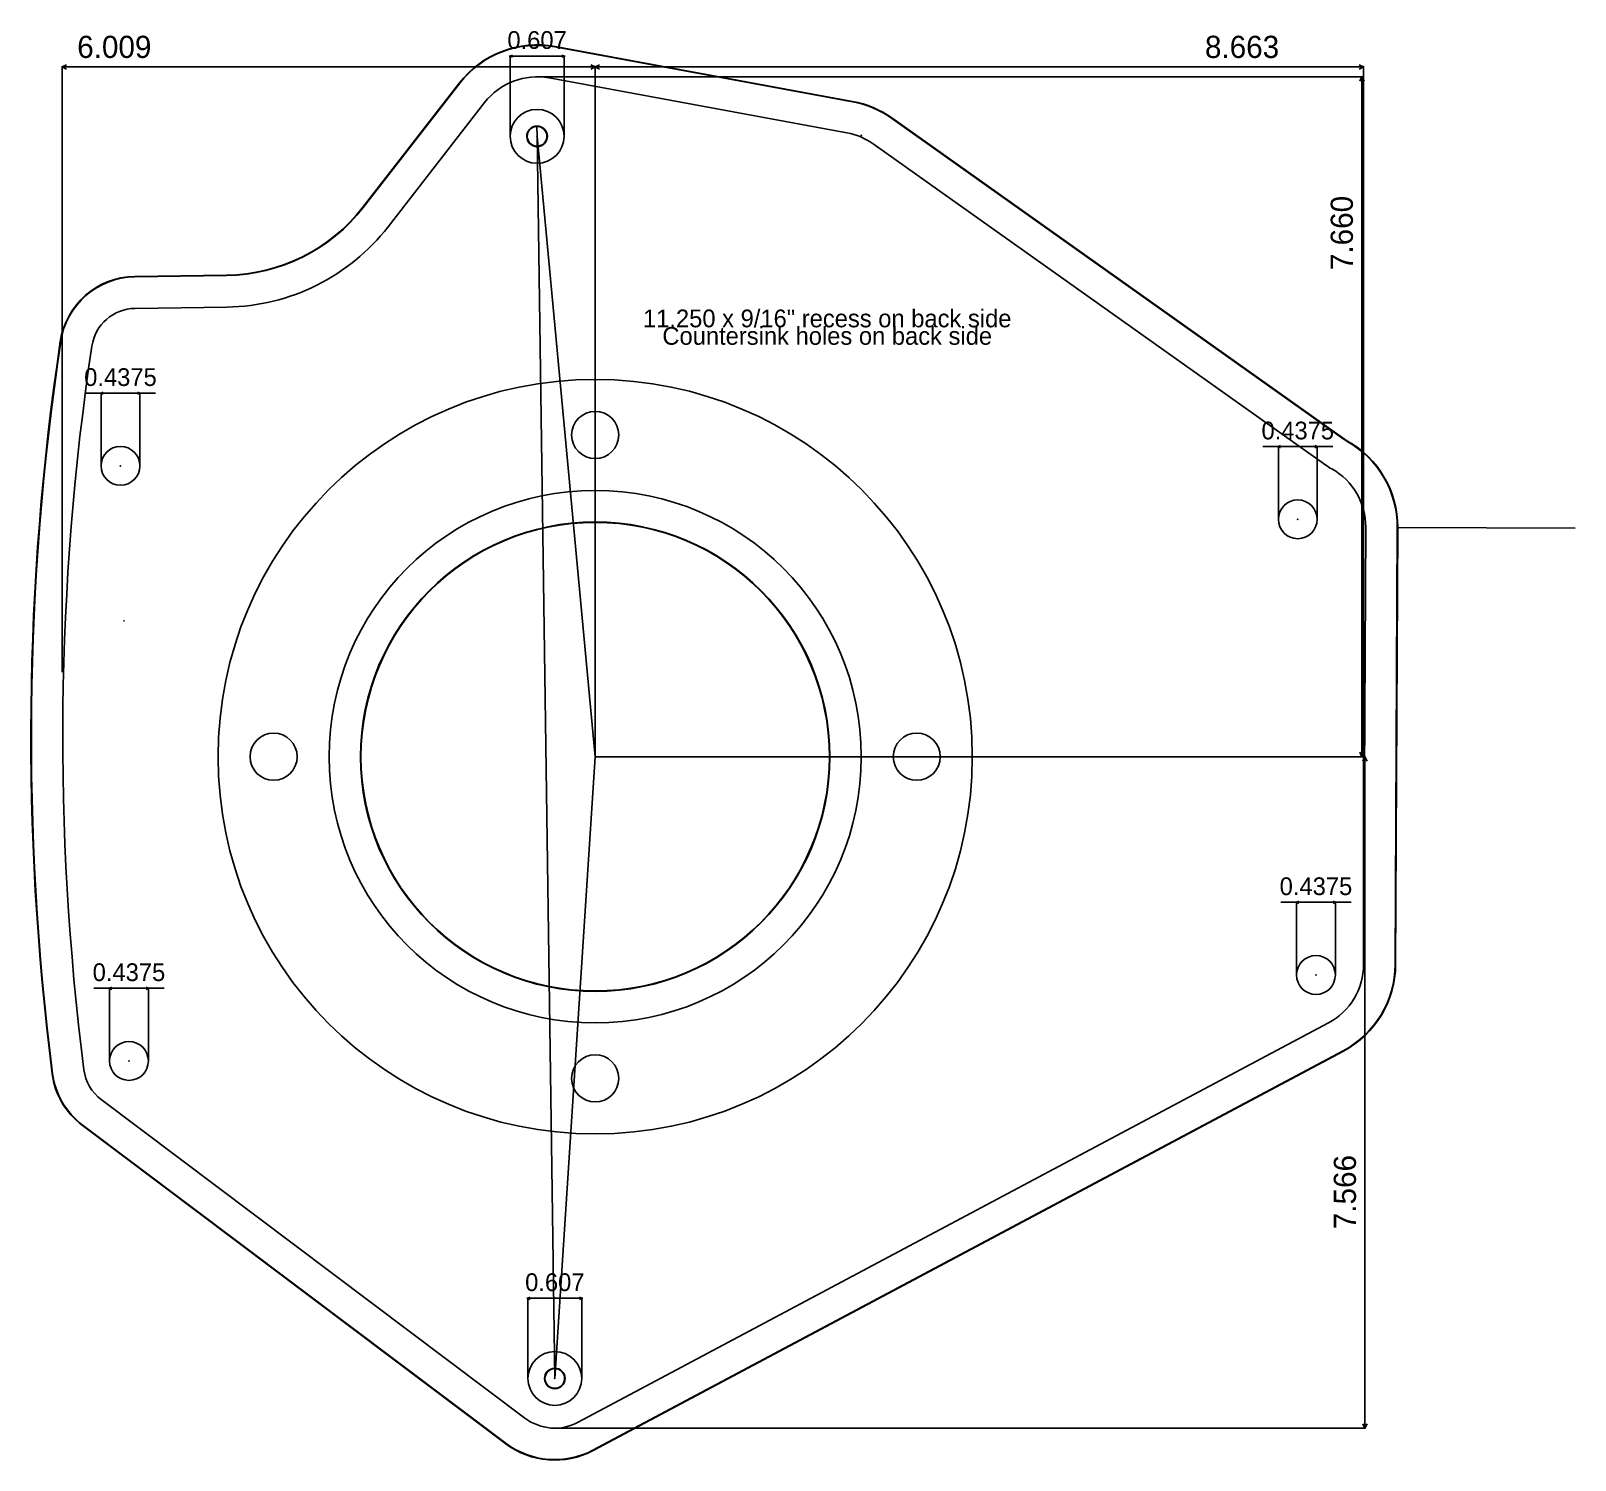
# Model space of a CAD drawing. Extents: x -6.4 to 11, y -7.9 to 8.2.
import ezdxf
from ezdxf.enums import TextEntityAlignment as Align

# ---------------------------------------------------------------- set-up
doc = ezdxf.new("R2010")
doc.units = 0

msp = doc.modelspace()

# ---------------------------------------------------------------- linework, layer by layer
at = {"layer": 'CAM', "color": 6, "linetype": 'CONTINUOUS'}
for p, q in [((-0.656582, 7.106375), (-0.654925, 6.990387)), ((-0.654925, 6.990387), (-0.656582, 7.106375)), ((-0.654925, 6.990387), (-0.65651, 7.101376)), ((-0.65651, 7.101376), (-0.654925, 6.990387)), ((-0.456619, -6.890256), (-0.454962, -7.006244)), ((-0.454962, -7.006244), (-0.456619, -6.890256)), ((-0.456548, -6.895255), (-0.454962, -7.006244)), ((-0.454962, -7.006244), (-0.456548, -6.895255))]:
    msp.add_line(p, q, dxfattribs=at)
for centre, radius, start, end in [((-0.654925, 6.990387), 0.116, 90.8185, 270.8185), ((-0.654925, 6.990387), 0.111, 90.8185, 270.8185), ((-0.654925, 6.990387), 0.116, 270.8185, 450.8185), ((-0.654925, 6.990387), 0.111, 270.8185, 450.8185), ((-0.454962, -7.006244), 0.116, 90.8185, 270.8185), ((-0.454962, -7.006244), 0.111, 90.8185, 270.8185), ((-0.454962, -7.006244), 0.116, 270.8185, 450.8185), ((-0.454962, -7.006244), 0.111, 270.8185, 450.8185)]:
    msp.add_arc(centre, radius, start, end, dxfattribs=at)
at = {"layer": 'Default', "color": 6, "linetype": 'CONTINUOUS'}
for p, q in [((-0.453612, 7.997117), (2.901367, 7.37914)), ((-0.452706, 8.002034), (2.902273, 7.384057)), ((-2.618338, 6.192063), (-1.530074, 7.59173)), ((-2.614391, 6.188994), (-1.526127, 7.588661)), ((2.837059, 7.030013), (-0.51792, 7.64799)), ((-1.245871, 7.370758), (-2.334135, 5.971091)), ((3.340531, 7.193686), (8.442591, 3.574411)), ((3.343424, 7.197764), (8.445484, 3.578489)), ((8.237194, 3.284865), (3.135134, 6.904139)), ((-5.19113, 5.411397), (-4.156037, 5.426185)), ((-5.191059, 5.406397), (-4.155966, 5.421185)), ((-5.185987, 5.051433), (-4.150895, 5.066221)), ((8.686392, 2.585247), (8.662743, -2.341341)), ((9.041388, 2.583543), (9.017739, -2.343045)), ((9.046388, 2.583519), (9.022739, -2.343069)), ((11.046365, 2.573919), (9.046388, 2.583519)), ((9.046388, 2.583519), (11.046365, 2.573919)), ((8.265107, -2.999818), (-0.19187, -7.500594)), ((8.431889, -3.313201), (-0.025089, -7.813977)), ((8.434238, -3.317615), (-0.02274, -7.818391)), ((-5.567862, -3.864766), (-0.79137, -7.453937)), ((-1.007632, -7.741741), (-5.784124, -4.152569)), ((-1.004629, -7.737743), (-5.78112, -4.148572))]:
    msp.add_line(p, q, dxfattribs=at)
at = {"layer": 'Default', "color": 7, "linetype": 'CONTINUOUS'}
for centre in [(-0.654925, 6.990387), (-0.454962, -7.006244)]:
    msp.add_circle(centre, 0.3035, dxfattribs=at)
at = {"layer": 'Default', "color": 9, "linetype": 'CONTINUOUS'}
for centre, radius in [((0, 0, -0.125), 4.251), ((0, 3.625), 0.265625), ((0, 0, -0.625), 3), ((-3.625, 0), 0.265625), ((3.625, 0), 0.265625), ((0, -3.625), 0.265625)]:
    msp.add_circle(centre, radius, dxfattribs=at)
at = {"layer": 'Default', "color": 6, "linetype": 'CONTINUOUS'}
for centre, radius in [((-5.351278, 3.277109), 0.21875), ((7.92, 2.675), 0.21875), ((0, 0, -0.625), 2.645), ((0, 0, -0.625), 2.64), ((8.125, -2.46), 0.21875), ((-5.255477, -3.428643), 0.21875)]:
    msp.add_circle(centre, radius, dxfattribs=at)
for centre, radius, start, end in [((-0.653782, 6.910399), 1.11, 79.563274, 142.134345), ((-0.653782, 6.910399), 1.105, 79.563274, 142.134345), ((-0.653782, 6.910399), 0.75, 79.563274, 142.134345), ((2.701197, 6.292422), 1.105, 54.649059, 79.563274), ((2.701197, 6.292422), 1.11, 54.649059, 79.563274), ((2.701197, 6.292422), 0.75, 54.649059, 79.563274), ((-4.184375, 7.409682), 1.9837, 270.8185, 322.134345), ((-4.184375, 7.409682), 1.9887, 270.8185, 322.134345), ((-4.184375, 7.409682), 2.3437, 270.8185, 322.134345), ((-5.178845, 4.551484), 0.86, 90.8185, 171.485795), ((-5.178845, 4.551484), 0.855, 90.8185, 171.485795), ((-5.178845, 4.551484), 0.5, 90.8185, 171.485795), ((23.734788, 0.222985), 30.095835, 171.485795, 187.24702), ((23.734788, 0.222985), 30.090835, 171.485795, 187.24702), ((23.734788, 0.222985), 29.735835, 171.485795, 187.24702), ((8.671131, 3.896583), 0.395, 234.649059, 240.671235), ((8.671131, 3.896583), 0.39, 234.649059, 240.671235), ((7.936401, 2.588847), 1.105, 359.724964, 420.671235), ((7.936401, 2.588847), 1.11, 359.724964, 420.671235), ((8.671131, 3.896583), 0.75, 234.649059, 240.671235), ((7.936401, 2.588847), 0.75, 359.724964, 420.671235), ((7.912752, -2.337741), 0.75, 298.021768, 359.724964), ((7.912752, -2.337741), 1.105, 298.021768, 359.724964), ((7.912752, -2.337741), 1.11, 298.021768, 359.724964), ((-5.267497, -3.465039), 0.86, 187.24702, 233.077912), ((-5.267497, -3.465039), 0.855, 187.24702, 233.077912), ((-5.267497, -3.465039), 0.5, 187.24702, 233.077912), ((-0.454962, -7.006244), 0.56, 233.077912, 298.021768), ((-0.454962, -7.006244), 0.92, 233.077912, 298.021768), ((-0.454962, -7.006244), 0.915, 233.077912, 298.021768)]:
    msp.add_arc(centre, radius, start, end, dxfattribs=at)
at = {"layer": 'Default', "color": 4, "linetype": 'CONTINUOUS'}
msp.add_arc((-5.33289, 3.354144), 1.825, 270.549423, 270.8185, dxfattribs=at)
at = {"layer": 'Default', "color": 7}
for p in [(-0.338979, 7.61503), (-0.654925, 6.990387), (3, 7), (-5.351278, 3.277109), (8.274914, 3.258107), (7.92, 2.675), (0, 0), (8.125, -2.46), (-5.255477, -3.428643), (-0.454962, -7.006244)]:
    msp.add_point(p, dxfattribs=at)
at = {"layer": 'DIM', "color": 7, "linetype": 'CONTINUOUS'}
for p, q in [((-0.970005, 7.893887), (-0.339845, 7.893887)), ((-0.958425, 7.893887), (-0.933425, 7.906387)), ((-0.958425, 6.992927), (-0.958425, 7.897697)), ((-0.958425, 7.893887), (-0.933425, 7.881387)), ((-0.351425, 7.893887), (-0.376425, 7.906387)), ((-0.351425, 7.893887), (-0.376425, 7.881387)), ((-0.351425, 6.992927), (-0.351425, 7.897697)), ((-6.009424, 7.771546), (-5.959424, 7.796546)), ((-6.009424, 0.952768), (-6.009424, 7.779166)), ((0, 7.771546), (-6.009424, 7.771546)), ((-6.009424, 7.771546), (-5.959424, 7.746546)), ((-0.648702, 7.660399), (8.650439, 7.660399)), ((0, 7.771546), (-0.05, 7.796546)), ((0, 7.771546), (-0.05, 7.746546)), ((0, 7.771546), (0.05, 7.796546)), ((0, 0.00508), (0, 7.779166)), ((0, 0.00508), (0, 7.779166)), ((0, 7.771546), (8.662743, 7.771546)), ((0, 7.771546), (0.05, 7.746546)), ((8.662743, 7.771546), (8.612743, 7.796546)), ((8.662743, 7.771546), (8.612743, 7.746546)), ((8.642819, 7.660399), (8.617819, 7.610399)), ((8.642819, 0), (8.642819, 7.660399)), ((8.642819, 7.660399), (8.667819, 7.610399)), ((8.662743, -2.336261), (8.662743, 7.779166)), ((-0.654925, 6.990387), (0, 0)), ((-0.454962, -7.006244), (-0.654925, 6.990387)), ((-5.746358, 4.095859), (-4.956198, 4.095859)), ((-5.570028, 4.095859), (-5.545028, 4.108359)), ((-5.570028, 3.279649), (-5.570028, 4.099669)), ((-5.570028, 4.095859), (-5.545028, 4.083359)), ((-5.132528, 4.095859), (-5.157528, 4.108359)), ((-5.132528, 4.095859), (-5.157528, 4.083359)), ((-5.132528, 3.279649), (-5.132528, 4.099669)), ((7.52492, 3.49375), (8.31508, 3.49375)), ((7.70125, 3.49375), (7.72625, 3.50625)), ((7.70125, 2.67754), (7.70125, 3.49756)), ((7.70125, 3.49375), (7.72625, 3.48125)), ((8.13875, 3.49375), (8.11375, 3.50625)), ((8.13875, 3.49375), (8.11375, 3.48125)), ((8.13875, 2.67754), (8.13875, 3.49756)), ((-0.454962, -7.006244), (0, 0)), ((0.00508, 0), (8.650439, 0)), ((0.00508, 0), (8.685078, 0)), ((8.642819, 0), (8.617819, 0.05)), ((8.642819, 0), (8.667819, 0.05)), ((8.677458, 0), (8.652458, -0.05)), ((8.677458, 0), (8.677458, -7.566244)), ((8.677458, 0), (8.702458, -0.05)), ((7.72992, -1.64125), (8.52008, -1.64125)), ((7.90625, -1.64125), (7.93125, -1.62875)), ((7.90625, -2.45746), (7.90625, -1.63744)), ((7.90625, -1.64125), (7.93125, -1.65375)), ((8.34375, -1.64125), (8.31875, -1.62875)), ((8.34375, -1.64125), (8.31875, -1.65375)), ((8.34375, -2.45746), (8.34375, -1.63744)), ((-5.650557, -2.609893), (-4.860397, -2.609893)), ((-5.474227, -2.609893), (-5.449227, -2.597393)), ((-5.474227, -3.426103), (-5.474227, -2.606083)), ((-5.474227, -2.609893), (-5.449227, -2.622393)), ((-5.036727, -2.609893), (-5.061727, -2.597393)), ((-5.036727, -2.609893), (-5.061727, -2.622393)), ((-5.036727, -3.426103), (-5.036727, -2.606083)), ((-0.758462, -6.102744), (-0.733462, -6.090244)), ((-0.151462, -6.102744), (-0.176462, -6.090244)), ((-0.770042, -6.102744), (-0.139882, -6.102744)), ((-0.758462, -7.003704), (-0.758462, -6.098934)), ((-0.758462, -6.102744), (-0.733462, -6.115244)), ((-0.151462, -6.102744), (-0.176462, -6.115244)), ((-0.151462, -7.003704), (-0.151462, -6.098934)), ((-0.449882, -7.566244), (8.685078, -7.566244)), ((8.677458, -7.566244), (8.652458, -7.516244)), ((8.677458, -7.566244), (8.702458, -7.516244))]:
    msp.add_line(p, q, dxfattribs=at)

# ---------------------------------------------------------------- texts
at = {"layer": 'DIM', "color": 7}
for s, height, p in [('6.009', 0.25, (-5.420563, 7.873146)), ('0.607', 0.2, (-0.654925, 7.975167)), ('8.663', 0.25, (7.291903, 7.873146)), ('11.250 x 9/16" recess on back side', 0.2, (2.615655, 4.838225)), ('Countersink holes on back side', 0.2, (2.615655, 4.641374)), ('0.4375', 0.2, (-5.351278, 4.177139)), ('0.4375', 0.2, (7.92, 3.57503)), ('0.4375', 0.2, (8.125, -1.55997)), ('0.4375', 0.2, (-5.255477, -2.528613)), ('0.607', 0.2, (-0.454962, -6.021464))]:
    msp.add_text(s, height=height, dxfattribs=at).set_placement(p, align=Align.CENTER)
for s, p in [('7.660', (8.541219, 5.901047)), ('7.566', (8.575858, -4.906281))]:
    msp.add_text(s, height=0.25, rotation=90.000003, dxfattribs=at).set_placement(p, align=Align.CENTER)

doc.saveas('drawing.dxf')
